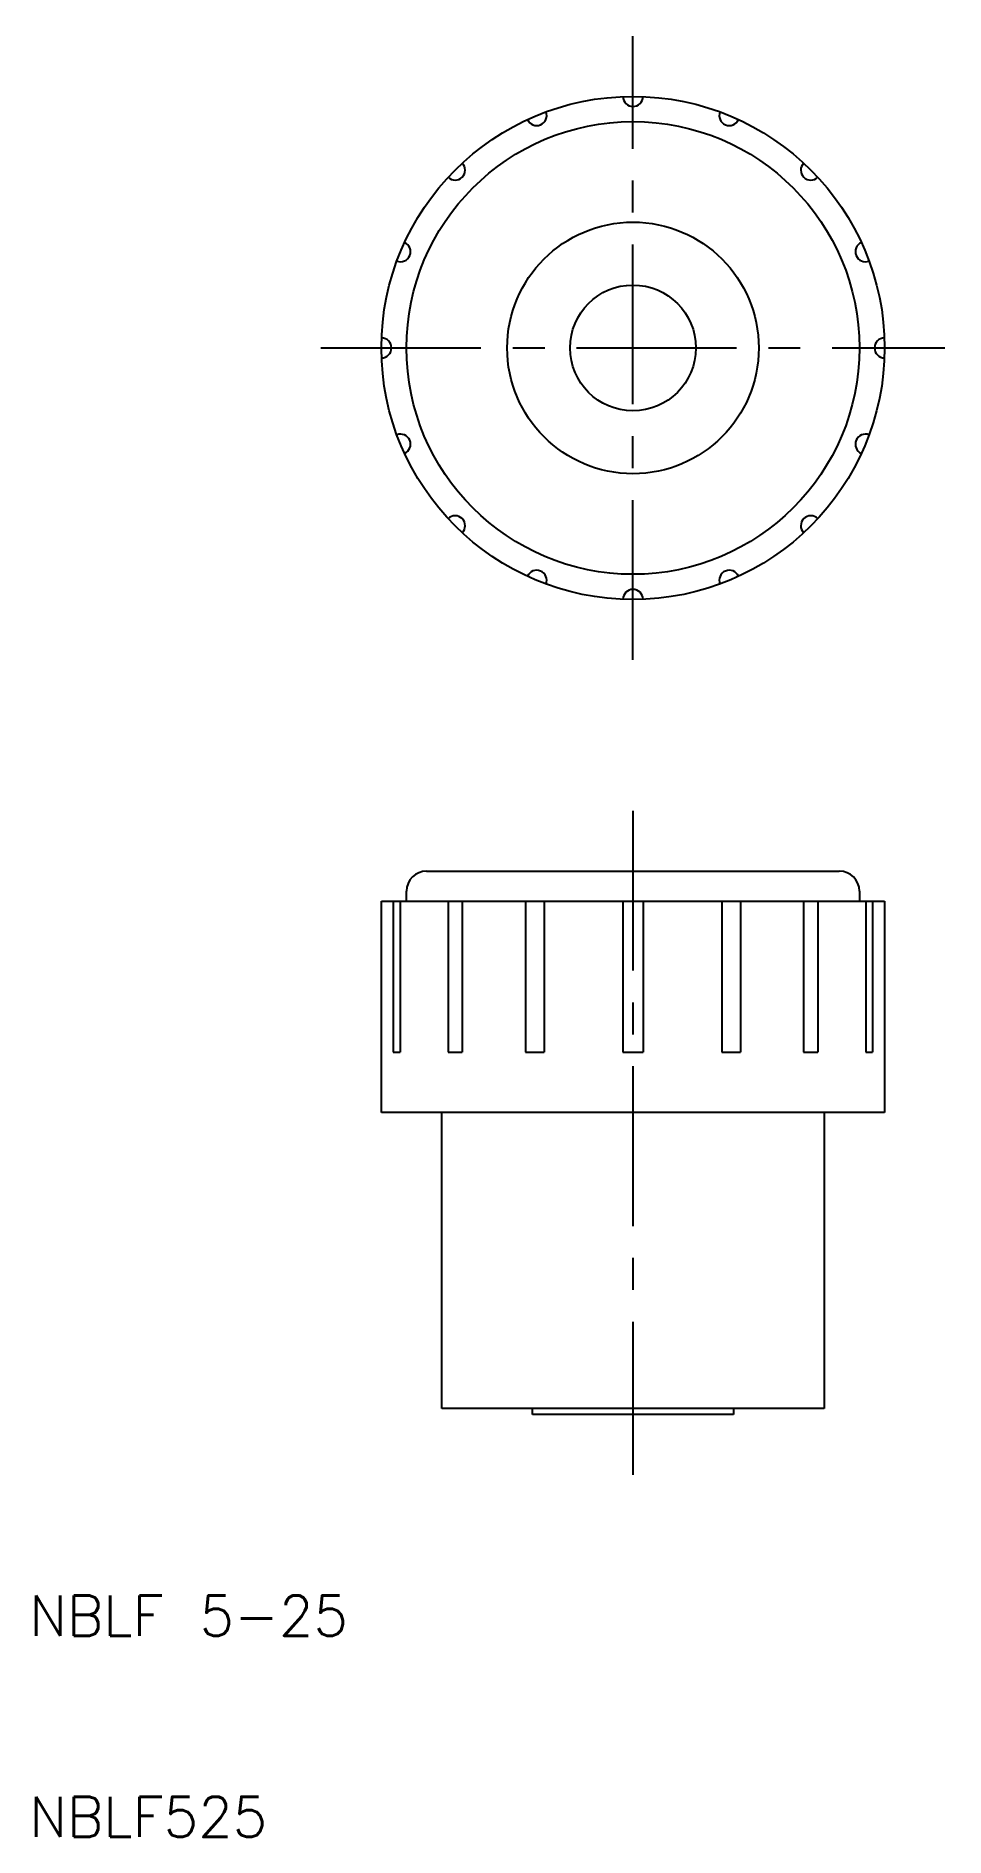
# Model space of a CAD drawing. Extents: x 10.3 to 55.5, y 10 to 99.5.
import ezdxf

# ---------------------------------------------------------------- set-up
doc = ezdxf.new("R2010")
doc.units = 0
doc.header["$LTSCALE"] = 0.25
doc.linetypes.add('CENTER', pattern=[50.8, 31.75, -6.35, 6.35, -6.35])
doc.layers.get('0').update_dxf_attribs({"linetype": 'CONTINUOUS'})
doc.layers.add('CENTER', color=1, linetype='CENTER')
doc.styles.get("Standard").update_dxf_attribs({"font": 'TXT.shx'})

msp = doc.modelspace()

# ---------------------------------------------------------------- linework, layer by layer
for p, q in [((29.75, 58), (50.25, 58)), ((27.5, 46), (27.5, 56.5)), ((27.5, 56.5), (28.75, 56.5)), ((28.092263, 56.5), (28.092263, 49)), ((28.434215, 56.5), (28.434215, 49)), ((28.75, 56.5), (28.75, 57)), ((28.75, 56.5), (51.25, 56.5)), ((30.814754, 56.5), (30.814754, 49)), ((31.521719, 56.5), (31.521719, 49)), ((34.659608, 56.5), (34.659608, 49)), ((35.579929, 56.5), (35.579929, 49)), ((39.5001, 56.5), (39.5001, 49)), ((40.4999, 56.5), (40.4999, 49)), ((44.420071, 56.5), (44.420071, 49)), ((45.340392, 56.5), (45.340392, 49)), ((48.478281, 56.5), (48.478281, 49)), ((49.185246, 56.5), (49.185246, 49)), ((51.25, 57), (51.25, 56.5)), ((51.25, 56.5), (52.5, 56.5)), ((51.565785, 56.5), (51.565785, 49)), ((51.907737, 56.5), (51.907737, 49)), ((52.5, 56.5), (52.5, 46)), ((28.092263, 49), (28.434215, 49)), ((30.814754, 49), (31.521719, 49)), ((34.659608, 49), (35.579929, 49)), ((39.5001, 49), (40.4999, 49)), ((44.420071, 49), (45.340392, 49)), ((48.478281, 49), (49.185246, 49)), ((51.565785, 49), (51.907737, 49)), ((30.5, 46), (27.5, 46)), ((49.5, 46), (30.5, 46)), ((30.5, 31.3), (30.5, 46)), ((49.5, 46), (49.5, 31.3)), ((52.5, 46), (49.5, 46)), ((35, 31.3), (30.5, 31.3)), ((45, 31.3), (35, 31.3)), ((35, 31), (35, 31.3)), ((45, 31), (35, 31)), ((49.5, 31.3), (45, 31.3)), ((45, 31.3), (45, 31))]:
    msp.add_line(p, q)
for radius in [12.5, 11.25, 6.25, 3.125]:
    msp.add_circle((40, 84), radius)
for centre, radius, start, end in [((40, 96.5), 0.5, 181.145992, 358.854008), ((35.216457, 95.548494), 0.5, 203.645992, 21.354008), ((44.783543, 95.548494), 0.5, 158.645992, 336.354008), ((31.161165, 92.838835), 0.5, 226.145992, 43.854008), ((48.838835, 92.838835), 0.5, 136.145992, 313.854008), ((28.451506, 88.783543), 0.5, 248.645992, 66.354008), ((51.548494, 88.783543), 0.5, 113.645992, 291.354008), ((27.5, 84), 0.5, 271.145992, 88.854008), ((52.5, 84), 0.5, 91.145992, 268.854008), ((28.451506, 79.216457), 0.5, 293.645992, 111.354008), ((51.548494, 79.216457), 0.5, 68.645992, 246.354008), ((31.161165, 75.161165), 0.5, 316.145992, 133.854008), ((48.838835, 75.161165), 0.5, 46.145992, 223.854008), ((35.216457, 72.451506), 0.5, 338.645992, 156.354008), ((44.783543, 72.451506), 0.5, 23.645992, 201.354008), ((40, 71.5), 0.5, 1.145992, 178.854008), ((29.75, 57), 1, 90, 180), ((50.25, 57), 1, 0, 90)]:
    msp.add_arc(centre, radius, start, end)
at = {"layer": 'CENTER'}
for p, q in [((40, 68.5), (40, 99.5)), ((24.5, 84), (55.5, 84)), ((40, 61), (40, 28))]:
    msp.add_line(p, q, dxfattribs=at)

# ---------------------------------------------------------------- texts
for s, p in [('NBLF 5-25', (10, 20)), ('NBLF525', (10, 10))]:
    msp.add_text(s, height=2).set_placement(p)

doc.saveas('drawing.dxf')
